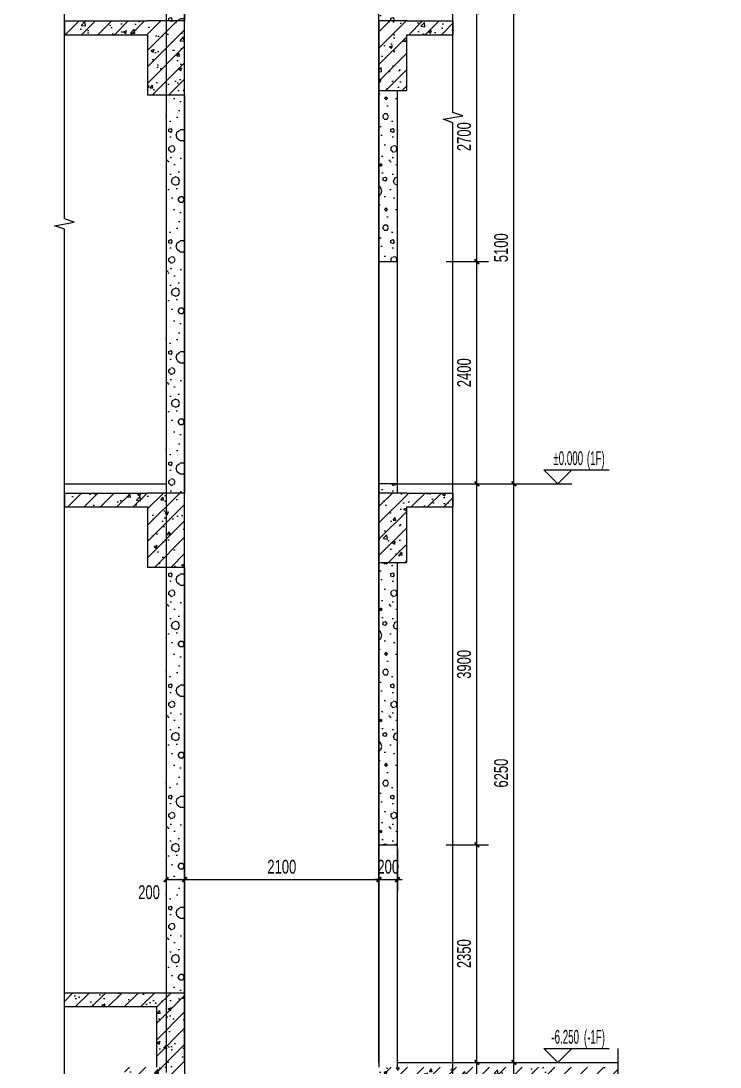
# Model space of a CAD drawing. Extents: x -26219 to 315419, y -160410 to -120810.
# Drawn here: x 287301 to 294857, y -148694 to -137394 of the extents above; entities that cross this region are included whole.
import ezdxf
from ezdxf.xclip import XClip

# ---------------------------------------------------------------- set-up
doc = ezdxf.new("R2010")
doc.units = 0
doc.header["$LTSCALE"] = 1000
doc.header["$MEASUREMENT"] = 0
doc.header["$XCLIPFRAME"] = 0
doc.linetypes.add('104-14# 核心筒$0$DOTE', pattern=[2.42, 2, -0.2, 0.02, -0.2])
doc.linetypes.add('104-14# 核心筒$2$DOTE', pattern=[2.42, 2, -0.2, 0.02, -0.2])
for name, color, linetype in [('01-标注_尺寸', 124, 'Continuous'), ('01-标注_标高', 200, 'Continuous'), ('01-标注_符号', 200, 'Continuous'), ('02-TEXT_标注', 130, 'Continuous'), ('05-填充_天正', 26, 'Continuous'), ('104-13#14# B1核心筒$0$A-E_楼梯', 171, 'Continuous'), ('104-14# 核心筒$0$A_AXIS-轴线', 36, '104-14# 核心筒$0$DOTE'), ('104-14# 核心筒$2$A_AXIS-轴线', 36, '104-14# 核心筒$2$DOTE'), ('A-C_窗', 140, 'Continuous'), ('A-SUR_保温', 222, 'Continuous'), ('A_STR-砌块墙', 121, 'Continuous'), ('A_STR-砼墙', 51, 'Continuous'), ('A_STR-砼柱', 51, 'Continuous')]:
    doc.layers.add(name, color=color, linetype=linetype)
doc.layers.add('B1幕墙$0$04-不打印_辅助线', color=165, linetype='Continuous', plot=False)
doc.styles.add('_TCH_DIM', font='ros.shx', dxfattribs={"width": 0.75, "bigfont": 'jd.shx'})
doc.styles.add('_TCH_DIM_T3', font='ros.shx', dxfattribs={"width": 0.705882, "bigfont": 'jd.shx'})
doc.dimstyles.new('_TCH_ARCH&&50', dxfattribs={"dimtxt": 148.75, "dimasz": 50, "dimexe": 125, "dimexo": 150, "dimgap": 63.125, "dimtad": 1, "dimdec": 0, "dimzin": 0, "dimdsep": 46, "dimtxsty": '_TCH_DIM_T3', "dimblk": 'ARCHTICK', "dimcen": 0.09, "dimclrt": 7, "dimazin": 2, "dimtfac": 1, "dimtdec": 0, "dimtix": 1, "dimtmove": 2, "dimatfit": 3, "dimfxl": 0, "dimtolj": 1, "dimtzin": 0, "dimarcsym": 0})
pattern_1 = [(45, (0, 0), (-88.38835, 88.38835), []), (50, (0, 0), (358.6301, -31.37607), [37.5, -412.5]), (355, (0, 0), (-69.37567, 376.09607), [30, -330]), (100.4514, (29.9, -2.6), (289.2547, 344.71977), [31.8701, -350.57106]), (46.1842, (0, 100), (533.6205, -82.7595), [56.25, -618.75]), (96.6356, (44.47, 93.1), (467.33135, 487.0589), [47.8051, -525.8565]), (351.1842, (0, 100), (467.331, 487.0593), [45, -495]), (21, (50, 75), (298.45353, -201.30945), [37.5, -412.5]), (326, (50, 75), (121.65767, 362.57502), [30, -330]), (71.4514, (74.87, 58.22), (420.1113, 161.26525), [31.8701, -350.57106]), (37.5, (0, 0), (6.07993, 166.446927), [0, -326, 0, -335, 0, -331.25]), (7.5, (0, 0), (131.53477, 197.20586), [0, -191, 0, -318.5, 0, -126.25]), (327.5, (-111.5, 0), (266.91122, -11.277436), [0, -125, 0, -390, 0, -517.5]), (317.5, (-161.5, 0), (291.59308, 50.05249), [0, -162.5, 0, -259, 0, -367.5])]
pattern_2 = [(0, (177, -183), (300, 600), [0, -600]), (0, (-174, -264), (300, 600), [0, -600]), (0, (21, -270), (300, 600), [0, -600]), (0, (234, -93), (300, 600), [0, -600]), (0, (-15, -300), (300, 600), [0, -600]), (0, (294, 285), (300, 600), [0, -600]), (0, (111, 237), (300, 600), [0, -600]), (0, (207, 162), (300, 600), [0, -600]), (0, (-282, 150), (300, 600), [0, -600]), (0, (12, 123), (300, 600), [0, -600]), (0, (-102, -30), (300, 600), [0, -600]), (0, (-96, -255), (300, 600), [0, -600]), (0, (129, -279), (300, 600), [0, -600]), (0, (294, -15), (300, 600), [0, -600]), (0, (-267, -108), (300, 600), [0, -600]), (0, (-216, -6), (300, 600), [0, -600]), (0, (18, -48), (300, 600), [0, -600]), (0, (-66, -135), (300, 600), [0, -600]), (0, (-114, 63), (300, 600), [0, -600]), (0, (-39, 288), (300, 600), [0, -600]), (0, (-243, -234), (300, 600), [0, -600]), (0, (87, 165), (300, 600), [0, -600]), (0, (-192, 174), (300, 600), [0, -600]), (0, (-240, 252), (300, 600), [0, -600]), (130.601294, (257.143, 97.143), (-1499.9999834, 1800.000008), [26.3416, -11037.111]), (18.43495, (214.29, 108.57), (1499.999994, 599.999996), [27.1052, -3767.6279]), (90, (214.3, 82.86), (300, 600), [25.7143, -1174.2857]), (161.56505, (240, 74.29), (-1500.000008, 599.999955), [27.1052, -3767.6279]), (53.130102, (240, 74.29), (300, 600), [28.5714, -2971.4285]), (135, (262.86, -231.43), (-300.00004, 599.99996), [24.2437, -1672.8126]), (45, (228.57, -231.43), (300, 600), [24.2437, -1672.8126]), (135, (245.71, -248.57), (-300.00004, 599.99996), [24.2437, -1672.8126]), (45, (245.71, -248.57), (300, 600), [24.2437, -1672.8126]), (116.56505, (-25.7, 171.43), (-5e-05, 1200), [31.9438, -638.8765]), (180, (-40, 200), (-300, 600), [34.2857, -565.7142]), (63.43495, (-88.57, 171.43), (3e-06, 1200), [31.9438, -638.8765]), (116.56505, (-74.3, 142.86), (-5e-05, 1200), [31.9438, -638.8765]), (0, (-74.3, 142.86), (300, 600), [34.2857, -565.7142]), (63.43495, (-40, 142.86), (3e-06, 1200), [31.9438, -638.8765]), (107.102728, (200, -31.429), (-899.9999656, 3000.0000048), [38.8613, -16282.9025]), (143.972626, (188.57, 5.714), (-5699.999928, 4199.999995), [38.8613, -8122.02]), (180, (157.14, 28.6), (-300, 600), [37.1429, -562.8571]), (36.027373, (88.57, 5.714), (5699.999958, 4199.999955), [38.8613, -8122.02]), (71.56505, (77.14, -28.57), (900.000005, 2999.999995), [36.1403, -3758.5928]), (107.102728, (88.571, -65.714), (-899.9999656, 3000.0000048), [38.8613, -16282.9025]), (143.972626, (120, -88.57), (-5699.999928, 4199.999995), [38.8613, -8122.02]), (0, (120, -88.6), (300, 600), [37.1429, -562.8571]), (36.027373, (157.143, -88.57), (5699.999958, 4199.999955), [38.8613, -8122.02]), (71.56505, (188.57, -65.71), (900.000005, 2999.999995), [36.1403, -3758.5928]), (150.255118, (205.714, 248.57), (-900.000002, 599.999993), [23.035, -4814.3196]), (90, (185.7, 237.14), (300, 600), [22.8571, -1177.1427]), (29.74488, (185.714, 237.14), (900, 599.999997), [23.035, -4814.3196]), (116.56505, (65.7, -177.14), (-5e-05, 1200), [31.9438, -638.8765]), (168.690067, (51.43, -148.57), (-2700.000002, 599.999985), [29.1373, -6089.6855]), (41.185925, (0, -162.857), (7499.9999546, 6599.9999423), [30.3718, -12725.802]), (90, (0, -191.43), (300, 600), [28.5714, -1171.4285]), (138.814074, (22.857, -211.429), (-7499.9998667, 6600.000042), [30.3718, -12725.802]), (16.699244, (22.857, -211.429), (9899.9999255, 2999.9999686), [29.8295, -12498.5375]), (60.945396, (51.43, -202.857), (299.9999992, 599.9999947), [29.4161, -12325.3395]), (109.983106, (-185.714, 74.286), (-1500.0000056, 4199.9999889), [33.442, -14012.1975]), (155.556045, (-197.143, 105.714), (-3900.0000149, 1799.9999626), [34.523, -14465.1315]), (24.443955, (-260, 105.714), (3900.000002, 1799.9999913), [34.523, -14465.1315]), (70.016893, (-271.429, 74.286), (1500.0000045, 4199.9999896), [33.442, -14012.1975]), (109.983106, (-260, 42.857), (-1500.0000056, 4199.9999889), [33.442, -14012.1975]), (160.016893, (-228.57, 31.43), (-1500.000001, 599.999973), [33.442, -6989.3775]), (19.983107, (-228.57, 31.43), (1499.999992, 599.999999), [33.442, -6989.3775]), (70.016893, (-197.143, 42.857), (1500.0000045, 4199.9999896), [33.442, -14012.1975]), (122.005383, (37.14, 20), (-300.00004, 599.999969), [26.9542, -5633.434]), (18.43495, (-2.86, 34.29), (1499.999994, 599.999996), [27.1052, -3767.6279]), (90, (-2.86, 8.57), (300, 600), [25.7143, -1174.2857]), (161.56505, (22.86, 0), (-1500.000008, 599.999955), [27.1052, -3767.6279]), (54.462322, (22.857, 0), (2099.999997, 2999.9999955), [24.5781, -10298.2115]), (116.56505, (-137.14, -125.7), (-5e-05, 1200), [31.9438, -638.8765]), (180, (-151.4, -97.14), (-300, 600), [31.4286, -568.5714]), (59.036243, (-200, -125.714), (300.000001, 599.999997), [33.3197, -6963.822]), (120.963756, (-182.857, -154.286), (-300.000041, 599.9999724), [33.3197, -6963.822]), (0, (-182.86, -154.3), (300, 600), [31.4286, -568.5714]), (63.43495, (-151.43, -154.3), (3e-06, 1200), [31.9438, -638.8765])]

# ---------------------------------------------------------------- blocks, each defined once
blk = doc.blocks.new('B1幕墙')
at = {"layer": 'B1幕墙$0$04-不打印_辅助线'}
blk.add_lwpolyline([(-19723, 110825), (-17951, 111952), (-14731, 106890), (-10015, 109890), (-6726, 109890), (-6726, 107690), (-6591, 107690), (-6591, 96729), (-3286, 91533), (-3400, 91461), (-610, 87073), (-44110, 59404), (-49480, 60532), (-116340, 165647), (-95570, 173812), (-95424, 173440), (-115742, 165453), (-49233, 60889), (-44187, 59829), (-1077, 87250), (-3868, 91637), (-3501, 91871)], dxfattribs=at)
blk = doc.blocks.new('104-13#14# B1核心筒')
at = {"layer": '104-13#14# B1核心筒$0$A-E_楼梯', "rotation": 57.54087654752239}
blk.add_blockref('B1幕墙', (289197.1, 8062.4), dxfattribs=at)
blk = doc.blocks.new('104-14# 核心筒')
at = {"layer": '104-14# 核心筒$2$A_AXIS-轴线'}
for p, q in [((-9370.1, 96800), (120259.9, 96800)), ((-24839, 16700), (120259.9, 16700)), ((-24839, 11750), (120259.9, 11750))]:
    blk.add_line(p, q, dxfattribs=at)
blk = doc.blocks.new('_ArchTick')
at = {"color": 0, "linetype": 'ByBlock', "const_width": 0.4}
blk.add_lwpolyline([(-0.5, -0.5), (0.5, 0.5)], dxfattribs=at)
blk = doc.blocks.new('*D1017')
at = {"layer": '01-标注_尺寸', "color": 0, "lineweight": -2, "transparency": 16777216}
for p, q in [((292297, -148644), (292754, -148644)), ((292629, -150744), (292629, -148644)), ((292297, -150744), (292754, -150744))]:
    blk.add_line(p, q, dxfattribs=at)
at = {"layer": 'Defpoints', "color": 0, "transparency": 16777216}
for p in [(292147, -148644), (292629, -148644), (292147, -150744)]:
    blk.add_point(p, dxfattribs=at)
at = {"layer": '01-标注_尺寸', "color": 0, "lineweight": -2, "transparency": 16777216, "xscale": 50, "yscale": 50, "zscale": 50}
for p, rotation in [((292629, -148644), 90), ((292629, -150744), 270)]:
    blk.add_blockref('_ArchTick', p, dxfattribs=dict(at, rotation=rotation))
at = {"layer": '01-标注_尺寸', "color": 7, "transparency": 16777216, "insert": (292491, -149694), "char_height": 148.8, "attachment_point": 5, "rotation": 90, "style": '_TCH_DIM_T3'}
blk.add_mtext('\\A1;2100', dxfattribs=at)
blk = doc.blocks.new('*D1018')
at = {"layer": '01-标注_尺寸', "color": 0, "lineweight": -2, "transparency": 16777216}
for p, q in [((292297, -142394), (292754, -142394)), ((292629, -148644), (292629, -142394)), ((292297, -148644), (292754, -148644))]:
    blk.add_line(p, q, dxfattribs=at)
at = {"layer": 'Defpoints', "color": 0, "transparency": 16777216}
for p in [(292147, -142394), (292629, -142394), (292147, -148644)]:
    blk.add_point(p, dxfattribs=at)
at = {"layer": '01-标注_尺寸', "color": 0, "lineweight": -2, "transparency": 16777216, "xscale": 50, "yscale": 50, "zscale": 50}
for p, rotation in [((292629, -142394), 90), ((292629, -148644), 270)]:
    blk.add_blockref('_ArchTick', p, dxfattribs=dict(at, rotation=rotation))
at = {"layer": '01-标注_尺寸', "color": 7, "transparency": 16777216, "insert": (292491, -145519), "char_height": 148.8, "attachment_point": 5, "rotation": 90, "style": '_TCH_DIM_T3'}
blk.add_mtext('\\A1;6250', dxfattribs=at)
blk = doc.blocks.new('*D1019')
at = {"layer": '01-标注_尺寸', "color": 0, "lineweight": -2, "transparency": 16777216}
for p, q in [((292297, -137294), (292754, -137294)), ((292629, -142394), (292629, -137294)), ((292297, -142394), (292754, -142394))]:
    blk.add_line(p, q, dxfattribs=at)
at = {"layer": 'Defpoints', "color": 0, "transparency": 16777216}
for p in [(292147, -137294), (292629, -137294), (292147, -142394)]:
    blk.add_point(p, dxfattribs=at)
at = {"layer": '01-标注_尺寸', "color": 0, "lineweight": -2, "transparency": 16777216, "xscale": 50, "yscale": 50, "zscale": 50}
for p, rotation in [((292629, -137294), 90), ((292629, -142394), 270)]:
    blk.add_blockref('_ArchTick', p, dxfattribs=dict(at, rotation=rotation))
at = {"layer": '01-标注_尺寸', "color": 7, "transparency": 16777216, "insert": (292491, -139844), "char_height": 148.8, "attachment_point": 5, "rotation": 90, "style": '_TCH_DIM_T3'}
blk.add_mtext('\\A1;5100', dxfattribs=at)
blk = doc.blocks.new('*D1023')
at = {"layer": '01-标注_尺寸', "color": 0, "lineweight": -2, "transparency": 16777216}
for p, q in [((291171, -146344), (291171, -146794)), ((291371, -146344), (291371, -146794)), ((291171, -146669), (291121, -146669)), ((291171, -146669), (291371, -146669)), ((291371, -146669), (291421, -146669))]:
    blk.add_line(p, q, dxfattribs=at)
at = {"layer": 'Defpoints', "color": 0, "transparency": 16777216}
for p in [(291171, -146194), (291371, -146194), (291371, -146669)]:
    blk.add_point(p, dxfattribs=at)
at = {"layer": '01-标注_尺寸', "color": 0, "lineweight": -2, "transparency": 16777216, "xscale": 50, "yscale": 50, "zscale": 50}
blk.add_blockref('_ArchTick', (291171, -146669), dxfattribs=at)
at = {"layer": '01-标注_尺寸', "color": 0, "lineweight": -2, "transparency": 16777216, "xscale": 50, "yscale": 50, "zscale": 50, "rotation": 180}
blk.add_blockref('_ArchTick', (291371, -146669), dxfattribs=at)
at = {"layer": '01-标注_尺寸', "color": 7, "transparency": 16777216, "insert": (291271, -146531), "char_height": 148.8, "attachment_point": 5, "style": '_TCH_DIM_T3'}
blk.add_mtext('\\A1;200', dxfattribs=at)
blk = doc.blocks.new('*D1024')
at = {"layer": '01-标注_尺寸', "color": 0, "lineweight": -2, "transparency": 16777216}
for p, q in [((289071, -146344), (289071, -146794)), ((291171, -146344), (291171, -146794)), ((289071, -146669), (291171, -146669))]:
    blk.add_line(p, q, dxfattribs=at)
at = {"layer": 'Defpoints', "color": 0, "transparency": 16777216}
for p in [(289071, -146194), (291171, -146194), (291171, -146669)]:
    blk.add_point(p, dxfattribs=at)
at = {"layer": '01-标注_尺寸', "color": 0, "lineweight": -2, "transparency": 16777216, "xscale": 50, "yscale": 50, "zscale": 50, "rotation": 180}
blk.add_blockref('_ArchTick', (289071, -146669), dxfattribs=at)
at = {"layer": '01-标注_尺寸', "color": 0, "lineweight": -2, "transparency": 16777216, "xscale": 50, "yscale": 50, "zscale": 50}
blk.add_blockref('_ArchTick', (291171, -146669), dxfattribs=at)
at = {"layer": '01-标注_尺寸', "color": 7, "transparency": 16777216, "insert": (290121, -146531), "char_height": 148.8, "attachment_point": 5, "style": '_TCH_DIM_T3'}
blk.add_mtext('\\A1;2100', dxfattribs=at)
blk = doc.blocks.new('*D1025')
at = {"layer": '01-标注_尺寸', "color": 0, "lineweight": -2, "transparency": 16777216}
for p, q in [((288871, -146344), (288871, -146794)), ((289071, -146344), (289071, -146794)), ((288871, -146669), (289071, -146669))]:
    blk.add_line(p, q, dxfattribs=at)
at = {"layer": 'Defpoints', "color": 0, "transparency": 16777216}
for p in [(288871, -146194), (289071, -146194), (289071, -146669)]:
    blk.add_point(p, dxfattribs=at)
at = {"layer": '01-标注_尺寸', "color": 0, "lineweight": -2, "transparency": 16777216, "xscale": 50, "yscale": 50, "zscale": 50, "rotation": 180}
blk.add_blockref('_ArchTick', (288871, -146669), dxfattribs=at)
at = {"layer": '01-标注_尺寸', "color": 0, "lineweight": -2, "transparency": 16777216, "xscale": 50, "yscale": 50, "zscale": 50}
blk.add_blockref('_ArchTick', (289071, -146669), dxfattribs=at)
at = {"layer": '01-标注_尺寸', "color": 7, "transparency": 16777216, "insert": (288686, -146806), "char_height": 148.8, "attachment_point": 5, "style": '_TCH_DIM_T3'}
blk.add_mtext('\\A1;200', dxfattribs=at)
blk = doc.blocks.new('*D1026')
at = {"layer": '01-标注_尺寸', "color": 0, "lineweight": -2, "transparency": 16777216}
for p, q in [((291897, -148644), (292354, -148644)), ((292229, -150744), (292229, -148644)), ((291897, -150744), (292354, -150744))]:
    blk.add_line(p, q, dxfattribs=at)
at = {"layer": 'Defpoints', "color": 0, "transparency": 16777216}
for p in [(291747, -148644), (292229, -148644), (291747, -150744)]:
    blk.add_point(p, dxfattribs=at)
at = {"layer": '01-标注_尺寸', "color": 0, "lineweight": -2, "transparency": 16777216, "xscale": 50, "yscale": 50, "zscale": 50}
for p, rotation in [((292229, -148644), 90), ((292229, -150744), 270)]:
    blk.add_blockref('_ArchTick', p, dxfattribs=dict(at, rotation=rotation))
at = {"layer": '01-标注_尺寸', "color": 7, "transparency": 16777216, "insert": (292091, -149694), "char_height": 148.8, "attachment_point": 5, "rotation": 90, "style": '_TCH_DIM_T3'}
blk.add_mtext('\\A1;2100', dxfattribs=at)
blk = doc.blocks.new('*D1027')
at = {"layer": '01-标注_尺寸', "color": 0, "lineweight": -2, "transparency": 16777216}
for p, q in [((291897, -146294), (292354, -146294)), ((292229, -148644), (292229, -146294)), ((291897, -148644), (292354, -148644))]:
    blk.add_line(p, q, dxfattribs=at)
at = {"layer": 'Defpoints', "color": 0, "transparency": 16777216}
for p in [(291747, -146294), (292229, -146294), (291747, -148644)]:
    blk.add_point(p, dxfattribs=at)
at = {"layer": '01-标注_尺寸', "color": 0, "lineweight": -2, "transparency": 16777216, "xscale": 50, "yscale": 50, "zscale": 50}
for p, rotation in [((292229, -146294), 90), ((292229, -148644), 270)]:
    blk.add_blockref('_ArchTick', p, dxfattribs=dict(at, rotation=rotation))
at = {"layer": '01-标注_尺寸', "color": 7, "transparency": 16777216, "insert": (292091, -147469), "char_height": 148.8, "attachment_point": 5, "rotation": 90, "style": '_TCH_DIM_T3'}
blk.add_mtext('\\A1;2350', dxfattribs=at)
blk = doc.blocks.new('*D1028')
at = {"layer": '01-标注_尺寸', "color": 0, "lineweight": -2, "transparency": 16777216}
for p, q in [((291897, -142394), (292354, -142394)), ((292229, -146294), (292229, -142394)), ((291897, -146294), (292354, -146294))]:
    blk.add_line(p, q, dxfattribs=at)
at = {"layer": 'Defpoints', "color": 0, "transparency": 16777216}
for p in [(291747, -142394), (292229, -142394), (291747, -146294)]:
    blk.add_point(p, dxfattribs=at)
at = {"layer": '01-标注_尺寸', "color": 0, "lineweight": -2, "transparency": 16777216, "xscale": 50, "yscale": 50, "zscale": 50}
for p, rotation in [((292229, -142394), 90), ((292229, -146294), 270)]:
    blk.add_blockref('_ArchTick', p, dxfattribs=dict(at, rotation=rotation))
at = {"layer": '01-标注_尺寸', "color": 7, "transparency": 16777216, "insert": (292091, -144344), "char_height": 148.8, "attachment_point": 5, "rotation": 90, "style": '_TCH_DIM_T3'}
blk.add_mtext('\\A1;3900', dxfattribs=at)
blk = doc.blocks.new('*D1029')
at = {"layer": '01-标注_尺寸', "color": 0, "lineweight": -2, "transparency": 16777216}
for p, q in [((291897, -139994), (292354, -139994)), ((292229, -142394), (292229, -139994)), ((291897, -142394), (292354, -142394))]:
    blk.add_line(p, q, dxfattribs=at)
at = {"layer": 'Defpoints', "color": 0, "transparency": 16777216}
for p in [(291747, -139994), (292229, -139994), (291747, -142394)]:
    blk.add_point(p, dxfattribs=at)
at = {"layer": '01-标注_尺寸', "color": 0, "lineweight": -2, "transparency": 16777216, "xscale": 50, "yscale": 50, "zscale": 50}
for p, rotation in [((292229, -139994), 90), ((292229, -142394), 270)]:
    blk.add_blockref('_ArchTick', p, dxfattribs=dict(at, rotation=rotation))
at = {"layer": '01-标注_尺寸', "color": 7, "transparency": 16777216, "insert": (292091, -141194), "char_height": 148.8, "attachment_point": 5, "rotation": 90, "style": '_TCH_DIM_T3'}
blk.add_mtext('\\A1;2400', dxfattribs=at)
blk = doc.blocks.new('*D1030')
at = {"layer": '01-标注_尺寸', "color": 0, "lineweight": -2, "transparency": 16777216}
for p, q in [((291897, -137294), (292354, -137294)), ((292229, -139994), (292229, -137294)), ((291897, -139994), (292354, -139994))]:
    blk.add_line(p, q, dxfattribs=at)
at = {"layer": 'Defpoints', "color": 0, "transparency": 16777216}
for p in [(291747, -137294), (292229, -137294), (291747, -139994)]:
    blk.add_point(p, dxfattribs=at)
at = {"layer": '01-标注_尺寸', "color": 0, "lineweight": -2, "transparency": 16777216, "xscale": 50, "yscale": 50, "zscale": 50}
for p, rotation in [((292229, -137294), 90), ((292229, -139994), 270)]:
    blk.add_blockref('_ArchTick', p, dxfattribs=dict(at, rotation=rotation))
at = {"layer": '01-标注_尺寸', "color": 7, "transparency": 16777216, "insert": (292091, -138644), "char_height": 148.8, "attachment_point": 5, "rotation": 90, "style": '_TCH_DIM_T3'}
blk.add_mtext('\\A1;2700', dxfattribs=at)

msp = doc.modelspace()

# ---------------------------------------------------------------- hatches: boundary and pattern name
at = {"layer": '05-填充_天正'}
h = msp.add_hatch(dxfattribs=at)
h.set_pattern_fill('加气混凝土', color=256, scale=50, style=0)
h.set_pattern_definition(pattern_2)
h.paths.add_polyline_path([(288870.6, -137394.1), (289070.6, -137394.1), (289070.6, -133694.1), (288870.6, -133694.1)])
h = msp.add_hatch(dxfattribs=at)
h.set_pattern_fill('加气混凝土', color=256, scale=50, style=0)
h.set_pattern_definition(pattern_2)
h.paths.add_polyline_path([(291170.6, -137394.1), (291370.6, -137394.1), (291370.6, -137294.1), (291170.6, -137294.1)])
h = msp.add_hatch(dxfattribs=at)
h.set_pattern_fill('钢筋混凝土', color=256, scale=50, style=0)
h.set_pattern_definition(pattern_1)
h.paths.add_polyline_path([(288670.6, -137544.1), (288670.6, -137394.1), (287770.6, -137394.1), (287770.6, -137544.1)])
h = msp.add_hatch(dxfattribs=at)
h.set_pattern_fill('钢筋混凝土', color=256, scale=50, style=0)
h.set_pattern_definition(pattern_1)
h.paths.add_polyline_path([(288670.6, -138194.1), (289070.6, -138194.1), (289070.6, -137394.1), (288670.6, -137394.1)])
h = msp.add_hatch(dxfattribs=at)
h.set_pattern_fill('钢筋混凝土', color=256, scale=50, style=0)
h.set_pattern_definition(pattern_1)
h.paths.add_polyline_path([(291170.6, -138144.1), (291470.6, -138144.1), (291470.6, -137394.1), (291170.6, -137394.1)])
h = msp.add_hatch(dxfattribs=at)
h.set_pattern_fill('钢筋混凝土', color=256, scale=50, style=0)
h.set_pattern_definition(pattern_1)
h.paths.add_polyline_path([(291470.6, -137394.1), (291470.6, -137544.1), (291970.6, -137544.1), (291970.6, -137394.1)])
h = msp.add_hatch(dxfattribs=at)
h.set_pattern_fill('加气混凝土', color=256, scale=50, style=0)
h.set_pattern_definition(pattern_2)
h.paths.add_polyline_path([(288870.6, -142494.1), (289070.6, -142494.1), (289070.6, -138194.1), (288870.6, -138194.1)])
h = msp.add_hatch(dxfattribs=at)
h.set_pattern_fill('加气混凝土', color=256, scale=50, style=0)
h.set_pattern_definition(pattern_2)
h.paths.add_polyline_path([(291370.6, -138144.1), (291170.6, -138144.1), (291170.6, -139994.1), (291370.6, -139994.1)])
h = msp.add_hatch(dxfattribs=at)
h.set_pattern_fill('加气混凝土', color=256, scale=50, style=0)
h.set_pattern_definition(pattern_2)
h.paths.add_polyline_path([(291170.6, -142494.1), (291370.6, -142494.1), (291370.6, -142394.1), (291170.6, -142394.1)])
h = msp.add_hatch(dxfattribs=at)
h.set_pattern_fill('钢筋混凝土', color=256, scale=50, style=0)
h.set_pattern_definition(pattern_1)
h.paths.add_polyline_path([(288670.6, -142644.1), (288670.6, -142494.1), (287770.6, -142494.1), (287770.6, -142644.1)])
h = msp.add_hatch(dxfattribs=at)
h.set_pattern_fill('钢筋混凝土', color=256, scale=50, style=0)
h.set_pattern_definition(pattern_1)
h.paths.add_polyline_path([(288670.6, -143294.1), (289070.6, -143294.1), (289070.6, -142494.1), (288670.6, -142494.1)])
h = msp.add_hatch(dxfattribs=at)
h.set_pattern_fill('钢筋混凝土', color=256, scale=50, style=0)
h.set_pattern_definition(pattern_1)
h.paths.add_polyline_path([(291170.6, -143244.1), (291470.6, -143244.1), (291470.6, -142494.1), (291170.6, -142494.1)])
h = msp.add_hatch(dxfattribs=at)
h.set_pattern_fill('钢筋混凝土', color=256, scale=50, style=0)
h.set_pattern_definition(pattern_1)
h.paths.add_polyline_path([(291470.6, -142494.1), (291470.6, -142644.1), (291970.6, -142644.1), (291970.6, -142494.1)])
h = msp.add_hatch(dxfattribs=at)
h.set_pattern_fill('加气混凝土', color=256, scale=50, style=0)
h.set_pattern_definition(pattern_2)
h.paths.add_polyline_path([(291370.6, -143244.1), (291170.6, -143244.1), (291170.6, -146294.1), (291370.6, -146294.1)])
h = msp.add_hatch(dxfattribs=at)
h.set_pattern_fill('加气混凝土', color=256, scale=50, style=0)
h.set_pattern_definition(pattern_2)
h.paths.add_polyline_path([(289070.6, -143294.1), (288870.6, -143294.1), (288870.6, -147894.1), (289070.6, -147894.1)])
h = msp.add_hatch(dxfattribs=at)
h.set_pattern_fill('钢筋混凝土', color=256, scale=50, style=0)
h.set_pattern_definition(pattern_1)
h.paths.add_polyline_path([(293755.7, -148694.1), (291170.6, -148694.1), (291170.6, -150744.1), (289070.6, -150744.1), (289070.6, -147894.1), (287770.6, -147894.1), (287770.6, -148044.1), (288770.6, -148044.1), (288770.6, -148694.1), (288420.6, -148694.1), (288420.6, -149994.1), (287770.6, -149994.1), (287770.6, -150694.1), (288110.8, -150694.1), (288370.6, -151444.1), (291870.6, -151444.1), (292881, -149394.1), (293755.7, -149394.1)])

# ---------------------------------------------------------------- linework, layer by layer
for p, q in [((289070.6, -148644.1), (289070.6, -128294.1)), ((291170.6, -148644.1), (291170.6, -128294.1))]:
    msp.add_line(p, q)
at = {"layer": '01-标注_标高'}
for p, q in [((293103.8, -142394.1), (292953.8, -142244.1)), ((292953.8, -142244.1), (293657, -142244.1)), ((293103.8, -142394.1), (293253.8, -142244.1)), ((292753.8, -142394.1), (293253.8, -142394.1)), ((293103.8, -148644.1), (292953.8, -148494.1)), ((292953.8, -148494.1), (293657, -148494.1)), ((293103.8, -148644.1), (293253.8, -148494.1)), ((292753.8, -148644.1), (293253.8, -148644.1))]:
    msp.add_line(p, q, dxfattribs=at)
at = {"layer": '01-标注_符号'}
for points in [[(287770.6, -151653.3), (287770.6, -139644.9), (287665.6, -139606.6), (287875.6, -139569.6), (287770.6, -139532.4), (287770.6, -127524)], [(291970.6, -149194.1), (291970.6, -138494.9), (291865.6, -138456.7), (292075.6, -138419.7), (291970.6, -138382.4), (291970.6, -127683.3)], [(293755.7, -149694.1), (293755.7, -149150.3), (293650.7, -149112.1), (293860.7, -149075.1), (293755.7, -149037.8), (293755.7, -148494.1)]]:
    msp.add_lwpolyline(points, dxfattribs=at)
at = {"layer": '104-14# 核心筒$0$A_AXIS-轴线'}
msp.add_line((288870.6, -127394.1), (288870.6, -151543.2), dxfattribs=at)
at = {"layer": 'A-C_窗'}
for p, q in [((291170.6, -139994.1), (291170.6, -142394.1)), ((291370.6, -142394.1), (291370.6, -139994.1)), ((291170.6, -146294.1), (291170.6, -148694.1)), ((291370.6, -148694.1), (291370.6, -146294.1))]:
    msp.add_line(p, q, dxfattribs=at)
at = {"layer": 'A-SUR_保温'}
for p, q in [((287770.6, -142394.1), (288870.6, -142394.1)), ((291370.6, -142394.1), (291970.6, -142394.1)), ((291370.6, -148644.1), (293755.7, -148644.1))]:
    msp.add_line(p, q, dxfattribs=at)
at = {"layer": 'A_STR-砌块墙'}
for p, q in [((288870.6, -133694.1), (288870.6, -137394.1)), ((289070.6, -133694.1), (289070.6, -137394.1)), ((288870.6, -138194.1), (288870.6, -142494.1)), ((289070.6, -138194.1), (289070.6, -142494.1)), ((291170.6, -138144.1), (291170.6, -139994.1)), ((291370.6, -139994.1), (291370.6, -138144.1)), ((291170.6, -139994.1), (291370.6, -139994.1)), ((291370.6, -142394.1), (291170.6, -142394.1)), ((291170.6, -142394.1), (291170.6, -142494.1)), ((291370.6, -142494.1), (291370.6, -142394.1)), ((291170.6, -143244.1), (291170.6, -146294.1)), ((291370.6, -146294.1), (291370.6, -143244.1)), ((288870.6, -143294.1), (288870.6, -147894.1)), ((289070.6, -143294.1), (289070.6, -147894.1)), ((291170.6, -146294.1), (291370.6, -146294.1)), ((289070.6, -147894.1), (288870.6, -147894.1))]:
    msp.add_line(p, q, dxfattribs=at)
at = {"layer": 'A_STR-砼墙'}
for p, q in [((287770.6, -137394.1), (288670.6, -137394.1)), ((287770.6, -137394.1), (287770.6, -137544.1)), ((291470.6, -137394.1), (291970.6, -137394.1)), ((291970.6, -137394.1), (291970.6, -137544.1)), ((287770.6, -137544.1), (288670.6, -137544.1)), ((291470.6, -137544.1), (291970.6, -137544.1)), ((287770.6, -142494.1), (288670.6, -142494.1)), ((287770.6, -142494.1), (287770.6, -142644.1)), ((291470.6, -142494.1), (291970.6, -142494.1)), ((291970.6, -142494.1), (291970.6, -142644.1)), ((287770.6, -142644.1), (288670.6, -142644.1)), ((291470.6, -142644.1), (291970.6, -142644.1))]:
    msp.add_line(p, q, dxfattribs=at)
at = {"layer": 'A_STR-砼柱'}
for p, q in [((289070.6, -137394.1), (288670.6, -137394.1)), ((289070.6, -138194.1), (289070.6, -137394.1)), ((291470.6, -137394.1), (291170.6, -137394.1)), ((291170.6, -137394.1), (291170.6, -138144.1)), ((288670.6, -137544.1), (288670.6, -138194.1)), ((291470.6, -138144.1), (291470.6, -137544.1)), ((288670.6, -138194.1), (289070.6, -138194.1)), ((291170.6, -138144.1), (291470.6, -138144.1)), ((289070.6, -142494.1), (288670.6, -142494.1)), ((289070.6, -143294.1), (289070.6, -142494.1)), ((291470.6, -142494.1), (291170.6, -142494.1)), ((291170.6, -142494.1), (291170.6, -143244.1)), ((288670.6, -142644.1), (288670.6, -143294.1)), ((291470.6, -143244.1), (291470.6, -142644.1)), ((291170.6, -143244.1), (291470.6, -143244.1)), ((288670.6, -143294.1), (289070.6, -143294.1)), ((289070.6, -147894.1), (287770.6, -147894.1)), ((289070.6, -147894.1), (289070.6, -150744.1)), ((288770.6, -148044.1), (287770.6, -148044.1)), ((288770.6, -148694.1), (288770.6, -148044.1))]:
    msp.add_line(p, q, dxfattribs=at)

# ---------------------------------------------------------------- block references
ref = msp.add_blockref('104-13#14# B1核心筒', (83110.6, -136819.8))
XClip(ref).set_block_clipping_path([(166599.9946633652, -1823.14907876), (171999.9946633652, 8745.6171003908)])
ref = msp.add_blockref('104-14# 核心筒', (243788.7, -236343.4))
XClip(ref).set_block_clipping_path([(32000, 95800), (42400, 107298.7390783391)])
ref = msp.add_blockref('104-14# 核心筒', (201591, -159600))
XClip(ref).set_block_clipping_path([(32000, 6700), (42400, 18198.7390783391)])

# ---------------------------------------------------------------- texts
at = {"layer": '02-TEXT_标注', "style": '_TCH_DIM', "width": 0.529412}
for s, p in [('%%P0.000', (293055.9, -142191.6)), ('(1F)', (293417.5, -142191.6)), ('-6.250', (293034.1, -148441.6)), ('(-1F)', (293385.3, -148441.6))]:
    msp.add_text(s, height=148.75, dxfattribs=at).set_placement(p)

# ---------------------------------------------------------------- dimensions: what is measured, and where the dimension line sits
at = {"layer": '01-标注_尺寸'}
for p1, p2, distance, picture, middle in [((291746.6, -139994.1), (291746.6, -137294.1), -482.2, '*D1030', (292091.3, -138644.1)), ((292146.6, -142394.1), (292146.6, -137294.1), -482.2, '*D1019', (292491.3, -139844.1)), ((291746.6, -142394.1), (291746.6, -139994.1), -482.2, '*D1029', (292091.3, -141194.1)), ((291746.6, -146294.1), (291746.6, -142394.1), -482.2, '*D1028', (292091.3, -144344.1)), ((292146.6, -148644.1), (292146.6, -142394.1), -482.2, '*D1018', (292491.3, -145519.1)), ((289070.6, -146194.1), (291170.6, -146194.1), -474.5, '*D1024', (290120.6, -146531.1)), ((291170.6, -146194.1), (291370.6, -146194.1), -474.5, '*D1023', (291270.6, -146531.1)), ((291746.6, -148644.1), (291746.6, -146294.1), -482.2, '*D1027', (292091.3, -147469.1)), ((291746.6, -150744.1), (291746.6, -148644.1), -482.2, '*D1026', (292091.3, -149694.1)), ((292146.6, -150744.1), (292146.6, -148644.1), -482.2, '*D1017', (292491.3, -149694.1))]:
    dim = msp.add_aligned_dim(p1=p1, p2=p2, distance=distance, dimstyle='_TCH_ARCH&&50', dxfattribs=at)
    dim.commit()
    dim.dimension.update_dxf_attribs({"geometry": picture, "text_midpoint": middle})
dim = msp.add_linear_dim(base=(289070.6, -146668.6), p1=(288870.6, -146194.1), p2=(289070.6, -146194.1), angle=0, dimstyle='_TCH_ARCH&&50', dxfattribs=at)
dim.commit()
dim.dimension.update_dxf_attribs({"geometry": '*D1025', "text_midpoint": (288685.6, -146806.1), "dimtype": 161})

doc.saveas('drawing.dxf')
